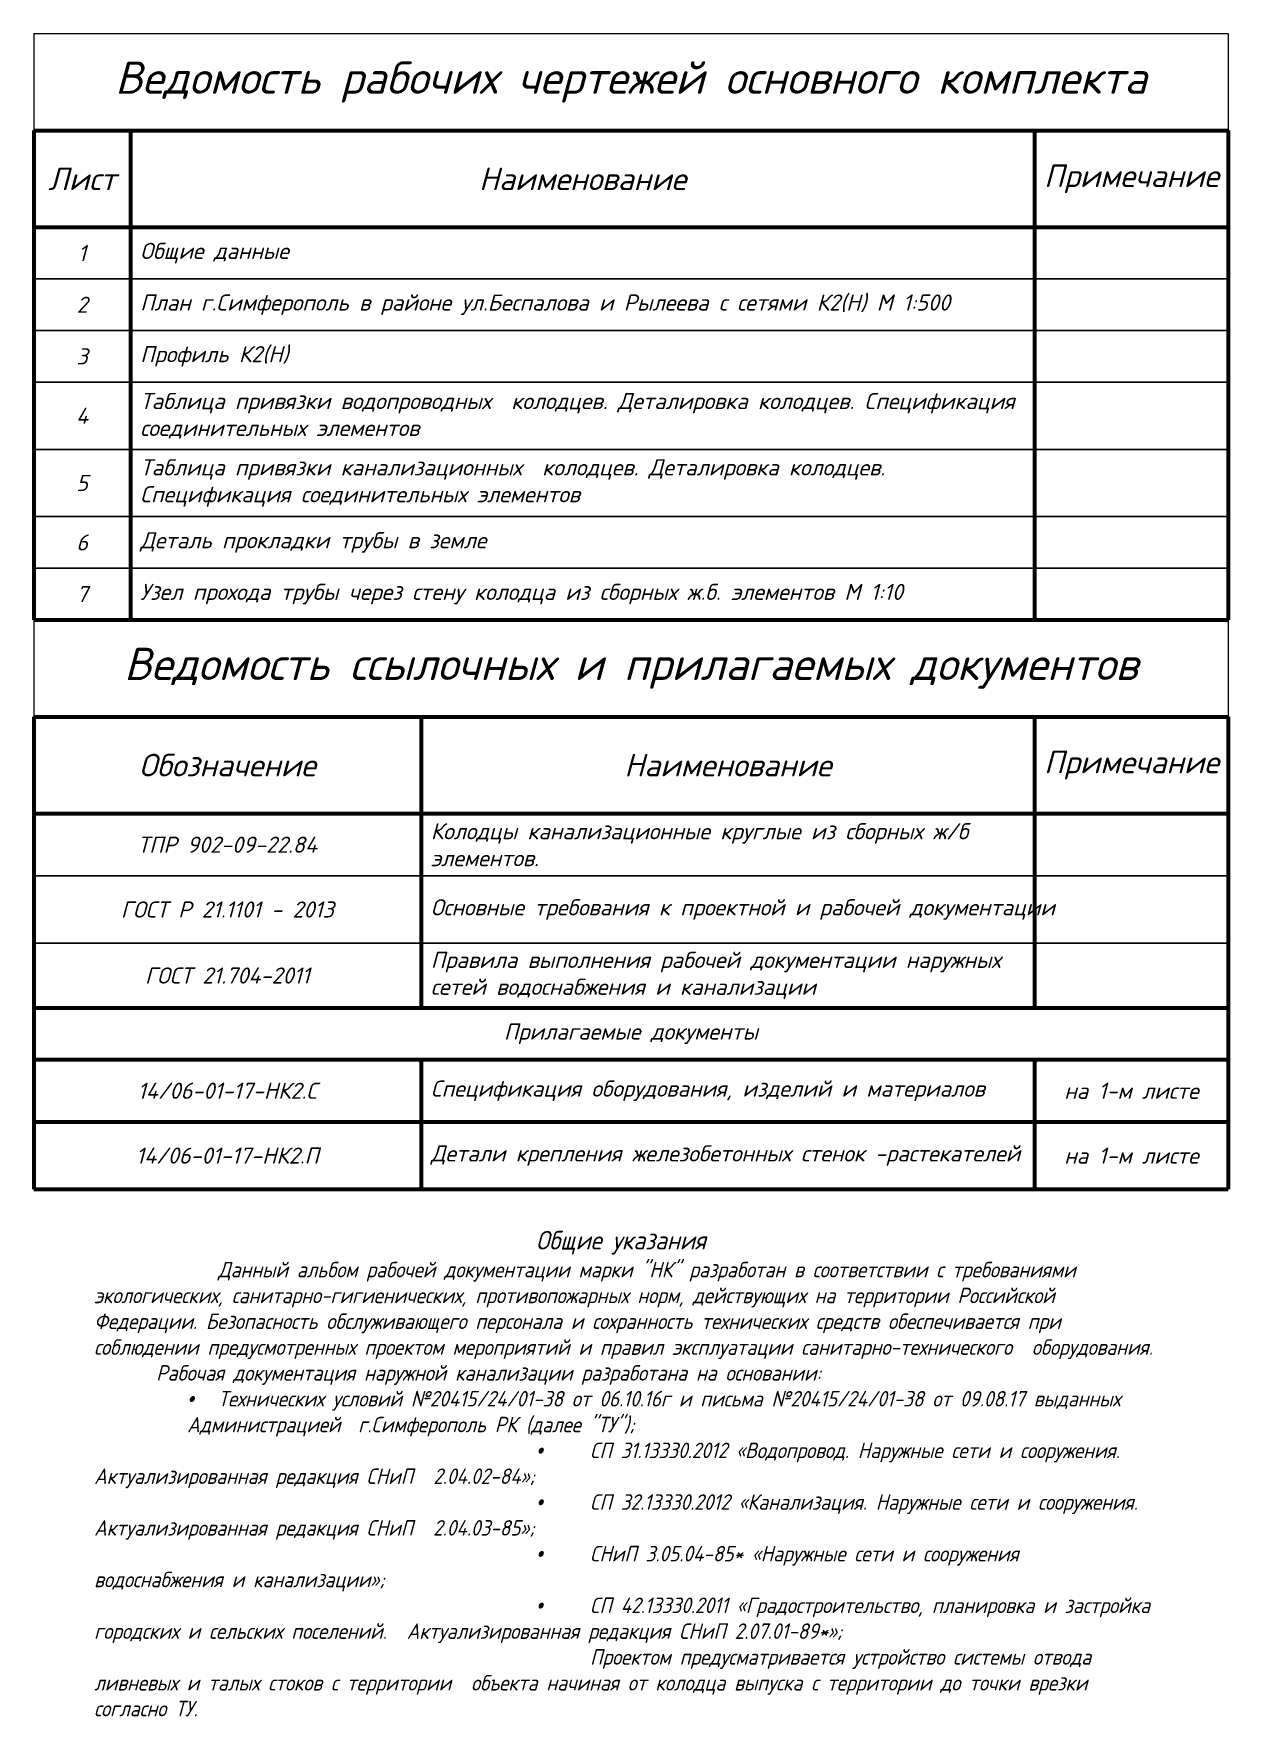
# Model space of a CAD drawing. Header units: millimetres. Extents: x 41097286 to 44249727, y 21258419 to 22595975.
# Drawn here: x 41177879 to 41270379, y 22006819 to 22137180 of the extents above; entities that cross this region are included whole.
import ezdxf

# ---------------------------------------------------------------- set-up
doc = ezdxf.new("R2010")
doc.units = ezdxf.units.MM
doc.styles.add('note', font='isocpeur.ttf', dxfattribs={"width": 0.9, "oblique": 15})
doc.styles.get("Standard").update_dxf_attribs({"font": 'isocpeui.ttf'})

# ---------------------------------------------------------------- blocks, each defined once
blk = doc.blocks.new('*T159')
at = {"color": 0, "linetype": 'Continuous', "lineweight": 60, "transparency": 16777216}
for p, q in [((0, -7500), (92500, -7500)), ((0, -7500), (0, -44107)), ((30000, -7500), (30000, -30062)), ((77500, -7500), (77500, -30062)), ((92500, -7500), (92500, -44107)), ((0, -15000), (92500, -15000)), ((0, -30062), (92500, -30062)), ((0, -34062), (92500, -34062)), ((30000, -34062), (30000, -44107)), ((77500, -34062), (77500, -44107)), ((0, -38899), (92500, -38899)), ((0, -44107), (92500, -44107))]:
    blk.add_line(p, q, dxfattribs=at)
at = {"color": 0, "linetype": 'Continuous', "transparency": 16777216}
for p, q in [((0, -19833), (92500, -19833)), ((0, -25042), (92500, -25042))]:
    blk.add_line(p, q, dxfattribs=at)
at = {"layer": 'Defpoints', "color": 8, "linetype": 'ByBlock', "lineweight": 0, "transparency": 16777216}
for p, q in [((0, 0), (92500, 0)), ((0, 0), (0, -7500)), ((92500, 0), (92500, -7500))]:
    blk.add_line(p, q, dxfattribs=at)
at = {"color": 0, "linetype": 'Continuous', "lineweight": -3, "transparency": 16777216}
for s, insert, char_height, width, attachment_point in [('Ведомость ссылочных и прилагаемых документов', (46250, -3750), 2500, 91000, 5), ('Обозначение', (15000, -11250), 1750, 28500, 5), ('Наименование', (53750, -11250), 1750, 46000, 5), ('Примечание', (85000, -11250), 1750, 13500, 5), ('ТПР 902-09-22.84', (15000, -17417), 1250, 28500, 5), ('{\\C7;Колодцы канализационные круглые из сборных ж/б элементов.}', (30750, -17417), 1250, 46000, 4), ('ГОСТ Р 21.1101 - 2013', (15000, -22437), 1250, 28500, 5), ('Основные требования к проектной и рабочей документации', (30750, -22437), 1250, 46000, 4), ('Правила выполнения рабочей документации наружных сетей водоснабжения и канализации', (30750, -27552), 1250, 46000, 4), ('ГОСТ 21.704-2011', (15000, -27552), 1250, 28500, 5), ('Прилагаемые документы', (46250, -32062), 1250, 91000, 5), ('14/06-01-17-НК2.С', (15000, -36481), 1250, 28500, 5), ('Спецификация оборудования, изделий и материалов', (30750, -36481), 1250, 46000, 4), ('на 1-м листе', (85000, -36481), 1250, 13500, 5), ('14/06-01-17-НК2.П', (15000, -41503), 1250, 28500, 5), ('Детали крепления железобетонных стенок -растекателей', (30750, -41503), 1250, 46000, 4), ('на 1-м листе', (85000, -41503), 1250, 13500, 5)]:
    blk.add_mtext(s, dxfattribs=dict(at, insert=insert, char_height=char_height, width=width, attachment_point=attachment_point))
blk = doc.blocks.new('*T161')
at = {"color": 0, "linetype": 'Continuous', "lineweight": 60, "transparency": 16777216}
for p, q in [((0, -7500), (92500, -7500)), ((0, -7500), (0, -45417)), ((7500, -7500), (7500, -45417)), ((77500, -7500), (77500, -45417)), ((92500, -7500), (92500, -45417)), ((0, -15000), (92500, -15000)), ((0, -45417), (92500, -45417))]:
    blk.add_line(p, q, dxfattribs=at)
at = {"color": 0, "linetype": 'Continuous', "transparency": 16777216}
for p, q in [((0, -19000), (92500, -19000)), ((7500, -23000), (92500, -23000)), ((0, -27000), (92500, -27000)), ((0, -32208), (92500, -32208)), ((0, -37417), (92500, -37417)), ((0, -41417), (92500, -41417))]:
    blk.add_line(p, q, dxfattribs=at)
at = {"color": 0, "linetype": 'ByBlock', "lineweight": -2, "transparency": 16777216}
blk.add_line((0, -23000), (7500, -23000), dxfattribs=at)
at = {"layer": 'Defpoints', "color": 8, "linetype": 'ByBlock', "lineweight": 0, "transparency": 16777216}
for p, q in [((0, 0), (92500, 0)), ((0, 0), (0, -7500)), ((92500, 0), (92500, -7500))]:
    blk.add_line(p, q, dxfattribs=at)
at = {"color": 0, "linetype": 'Continuous', "lineweight": -3, "transparency": 16777216}
for s, insert, char_height, width, attachment_point in [('Ведомость рабочих чертежей основного комплекта', (46250, -3750), 2500, 91000, 5), ('Лист', (3750, -11250), 1750, 6000, 5), ('Наименование', (42500, -11250), 1750, 68500, 5), ('Примечание', (85000, -11250), 1750, 13500, 5), ('1', (3750, -17000), 1250, 6000, 5), ('Общие данные ', (8250, -17000), 1250, 68500, 4), ('2', (3750, -21000), 1250, 6000, 5), ('План г.Симферополь в районе ул.Беспалова и Рылеева с сетями К2(Н) М 1:500', (8250, -21000), 1250, 68500, 4), ('3', (3750, -25000), 1250, 6000, 5), ('Профиль К2(Н)', (8250, -25000), 1250, 68500, 4), ('Таблица привязки водопроводных  колодцев. Деталировка колодцев. Спецификация соединительных элементов', (8250, -29604), 1250, 68500, 4), ('4', (3750, -29604), 1250, 6000, 5), ('Таблица привязки канализационных  колодцев. Деталировка колодцев. Спецификация соединительных элементов', (8250, -34812), 1250, 68500, 4), ('5', (3750, -34812), 1250, 6000, 5), ('6', (3750, -39417), 1250, 6000, 5), ('Деталь прокладки трубы в земле', (8250, -39417), 1250, 68500, 4), ('7', (3750, -43417), 1250, 6000, 5), ('Узел прохода трубы через стену колодца из сборных ж.б. элементов М 1:10', (8250, -43417), 1250, 68500, 4)]:
    blk.add_mtext(s, dxfattribs=dict(at, insert=insert, char_height=char_height, width=width, attachment_point=attachment_point))

msp = doc.modelspace()

# ---------------------------------------------------------------- block references
for name, p in [('*T161', (41177878.971, 22137180.414)), ('*T159', (41177878.971, 22091763.748))]:
    msp.add_blockref(name, p)

# ---------------------------------------------------------------- texts
at = {"color": 7, "lineweight": -3, "insert": (41182558.358, 22044427.039), "char_height": 1200, "width": 81832.56762, "attachment_point": 1, "style": 'note'}
msp.add_mtext('\\pi34211;{\\H1.2x;Общие указания\\P\\pi0;\\H0.83333x;^I^IДанный альбом рабочей документации марки "НК" разработан в соответствии с требованиями \\H1.4667x; \\H0.68182x;экологических, санитарно-гигиенических, противопожарных норм, действующих на территории Российской \\H1.1778x; \\H0.84906x;Федерации. Безопасность обслуживающего персонала и сохранность технических средств обеспечивается при \\H1.2741x; \\H0.78488x;соблюдении предусмотренных проектом мероприятий и правил эксплуатации санитарно-технического \\H1.242x; \\H0.80517x;оборудования.\\H1.2527x; \\H0.79829x;\\P^IРабочая документация наружной канализации разработана на основании:\\H1.2491x; \\H0.80057x;\\P\\pl7200,t9600;\\fSymbol|b0|i0|c2|p18;·^I\\fISOCPEUR|b0|i0|c204|p34;Технических условий №20415/24/01-38 от 06.10.16г и письма №20415/24/01-38 от 09.08.17 выданных \\H1.2503x; \\H0.79981x;Администрацией  г.Симферополь РК (далее "ТУ");\\H1.3499x; \\H0.7408x;\\P\\fSymbol|b0|i0|c2|p18;·^I}СП 31.13330.2012 {\\fGOST_type_A|b0|i0|c204|p2;\\C256;«}Водопровод. Наружные сети и сооружения. Актуализированная редакция СНиП {\\H1.2667x; }2.04.02-84{\\fGOST_type_A|b0|i0|c204|p2;\\C256;»};{\\H1.2444x; }\\P{\\fSymbol|b0|i0|c2|p18;·^I}СП 32.13330.2012 {\\fGOST_type_A|b0|i0|c204|p2;\\C256;«}Канализация. Наружные сети и сооружения. Актуализированная редакция СНиП {\\H1.2519x; }2.04.03-85{\\fGOST_type_A|b0|i0|c204|p2;\\C256;»};{\\H1.2494x; }\\P{\\fSymbol|b0|i0|c2|p18;·^I}СНиП 3.05.04-85* {\\fGOST_type_A|b0|i0|c204|p2;\\C256;«}Наружные сети и сооружения водоснабжения и канализации{\\fGOST_type_A|b0|i0|c204|p2;\\C256;»};{\\H1.2502x; }\\P{\\fSymbol|b0|i0|c2|p18;·^I}СП 42.13330.2011 {\\fGOST_type_A|b0|i0|c204|p2;\\C256;«}Градостроительство, планировка и застройка городских и сельских поселений. {\\H1.2499x; }Актуализированная редакция СНиП 2.07.01-89*{\\fGOST_type_A|b0|i0|c204|p2;\\C256;»};{\\H1.25x; }\\P\\pl0,tz;^IПроектом предусматривается устройство системы отвода ливневых и талых стоков с территории {\\H1.25x; }объекта начиная от колодца выпуска с территории до точки врезки согласно ТУ.{\\H1.25x; }\\P^I{\\H1.25x; }', dxfattribs=at)

doc.saveas('drawing.dxf')
